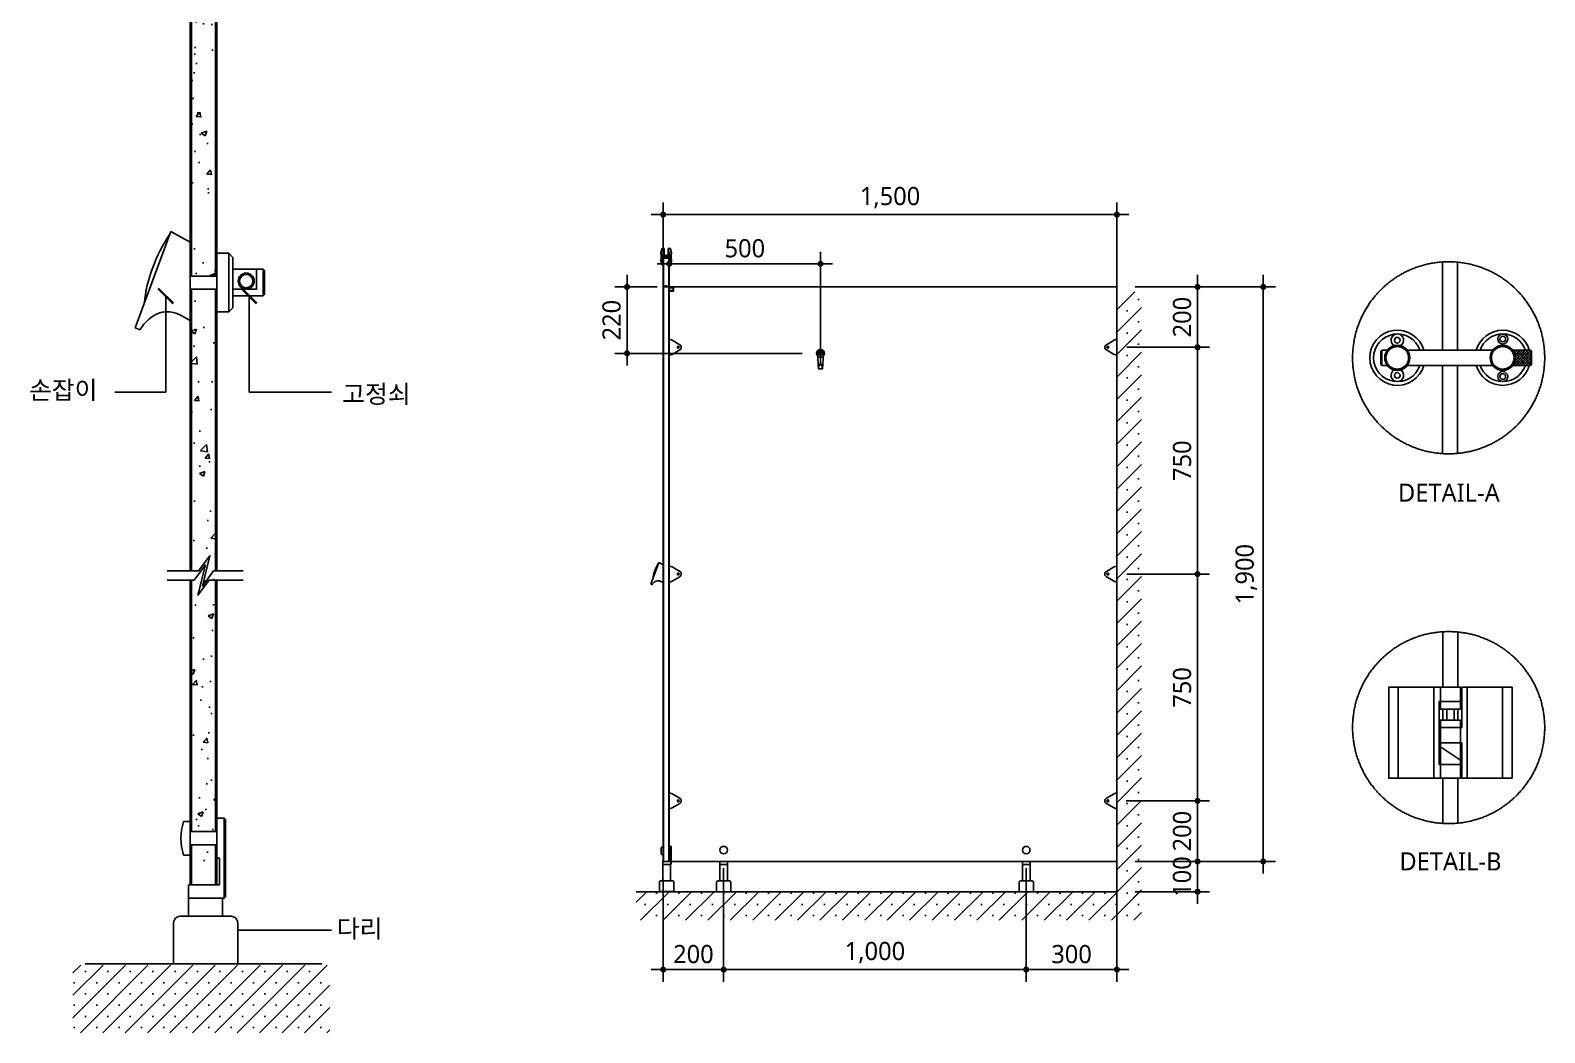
# Model space of a CAD drawing. Header units: millimetres. Extents: x 1125 to 16121, y 592 to 10995.
# Drawn here: x 4874 to 9879, y 3904 to 7219 of the extents above; entities that cross this region are included whole.
import ezdxf

# ---------------------------------------------------------------- set-up
doc = ezdxf.new("R2010")
doc.units = ezdxf.units.MM
doc.header["$LTSCALE"] = 20
doc.linetypes.add('CENTERX2', pattern=[101.6, 63.5, -12.7, 12.7, -12.7])
doc.layers.get('Defpoints').update_dxf_attribs({"color": 137})
for name, color, linetype in [('CL', 2, 'Continuous'), ('DEFAULT', 4, 'Continuous'), ('DIM', 7, 'Continuous'), ('HAT', 5, 'Continuous'), ('MAKE2D_VISIBLE_LINES', 7, 'Continuous'), ('SYM', 7, 'Continuous'), ('SYM-LEAD', 6, 'Continuous'), ('TAG', 6, 'Continuous')]:
    doc.layers.add(name, color=color, linetype=linetype)
doc.styles.add('굴림체(옥산)', font='malgun.ttf')
doc.styles.add('맑은고딕', font='malgun.ttf')
doc.dimstyles.new('CJA-1', dxfattribs={"dimscale": 50, "dimtxt": 3, "dimasz": 1, "dimexe": 2, "dimexo": 3, "dimgap": 1, "dimtad": 1, "dimdec": 0, "dimdsep": 46, "dimlunit": 6, "dimtxsty": '굴림체(옥산)', "dimblk": 'CJDOT', "dimcen": 0.09, "dimclrd": 256, "dimclre": 256, "dimclrt": 3, "dimazin": 2, "dimtfac": 1, "dimtdec": 0, "dimtix": 1, "dimtmove": 2, "dimatfit": 3, "dimldrblk": 'CJDOT', "dimfxl": 1, "dimtolj": 1, "dimtzin": 0, "dimarcsym": 0})
doc.dimstyles.new('DIM-QD 1', dxfattribs={"dimtxt": 3, "dimasz": 1.5, "dimexe": 1, "dimexo": 0, "dimgap": 1, "dimtad": 1, "dimdec": 3, "dimdsep": 46, "dimlunit": 6, "dimtxsty": '굴림체(옥산)', "dimblk1": 'ARCHTICK', "dimblk2": 'ARCHTICK', "dimsah": 1, "dimcen": 0, "dimclrd": 256, "dimclre": 256, "dimclrt": 3, "dimazin": 2, "dimtfac": 1, "dimtdec": 3, "dimtix": 1, "dimtmove": 2, "dimatfit": 3, "dimldrblk": 'ARCHTICK', "dimfxl": 1, "dimtolj": 1, "dimtzin": 0, "dimarcsym": 0})
pattern_1 = [(45, (-141971.43, -26787.91), (-37.043556, 37.043556), []), (45, (-141934.39, -26787.91), (-37.043556, 37.043556), [0, -52.3875])]
pattern_2 = [(50, (-141969.59, -26787.91), (182.18467, -15.93909), [19.05, -209.55]), (355, (-141969.6, -26787.91), (-35.24283, 191.05664), [15.24, -167.64]), (100.451, (-141954.41, -26789.24), (146.9425, 175.11669), [16.19, -178.09]), (46.1842, (-141969.6, -26737.1), (271.07904, -42.04233), [28.575, -314.325]), (96.6356, (-141947, -26740.61), (237.40423, 247.42556), [24.285, -267.135]), (351.184, (-141969.6, -26737.1), (237.4046, 247.4251), [22.86, -251.46]), (21, (-141944.19, -26749.81), (151.61488, -102.26552), [19.05, -209.55]), (326, (-141944.2, -26749.81), (61.80203, 184.18797), [15.24, -167.64]), (71.4514, (-141931.56, -26758.33), (213.4165, 81.92286), [16.19, -178.09]), (37.5, (-141969.59, -26787.91), (3.088603, 84.55504), [0, -165.608, 0, -170.18, 0, -168.275]), (7.5, (-141969.59, -26787.91), (66.81966, 100.180575), [0, -97.028, 0, -161.798, 0, -64.135]), (327.5, (-142026.23, -26787.91), (135.590595, -5.728744), [0, -63.5, 0, -198.12, 0, -262.89]), (317.5, (-142051.63, -26787.91), (148.12918, 25.42649), [0, -82.55, 0, -131.572, 0, -186.69])]

# ---------------------------------------------------------------- blocks, each defined once
blk = doc.blocks.new('CJDOT')
blk.add_line((-2, 0), (2, 0))
at = {"const_width": 0.5}
blk.add_lwpolyline([(-0.25, 0, 1), (0.25, 0, 1)], format="xyb", close=True, dxfattribs=at)
blk = doc.blocks.new('*D10')
at = {"layer": 'Defpoints', "color": 0, "transparency": 16777216}
for p in [(8465.3, 6370.7), (8465.3, 4470.7), (8949.1, 4470.7)]:
    blk.add_point(p, dxfattribs=at)
at = {"layer": 'DIM', "lineweight": -2, "transparency": 16777216}
for p, q in [((8525.3, 6370.7), (8989.1, 6370.7)), ((8949.1, 6350.7), (8949.1, 4490.7)), ((8525.3, 4470.7), (8989.1, 4470.7))]:
    blk.add_line(p, q, dxfattribs=at)
at = {"layer": 'DIM', "lineweight": -2, "transparency": 16777216, "xscale": 20, "yscale": 20, "zscale": 20}
for p, rotation in [((8949.1, 6370.7), 90), ((8949.1, 4470.7), 270)]:
    blk.add_blockref('CJDOT', p, dxfattribs=dict(at, rotation=rotation))
at = {"layer": 'DIM', "color": 3, "transparency": 16777216, "insert": (8892.9, 5420.7), "char_height": 60, "attachment_point": 5, "rotation": 90, "style": '맑은고딕'}
blk.add_mtext('\\A1;1,900', dxfattribs=at)
blk = doc.blocks.new('*D11')
at = {"layer": 'Defpoints', "color": 0, "transparency": 16777216}
for p in [(8438.6, 6171), (8438.6, 5421), (8731.9, 5421)]:
    blk.add_point(p, dxfattribs=at)
at = {"layer": 'DIM', "lineweight": -2, "transparency": 16777216}
for p, q in [((8498.6, 6171), (8771.9, 6171)), ((8731.9, 6151), (8731.9, 5441)), ((8498.6, 5421), (8771.9, 5421))]:
    blk.add_line(p, q, dxfattribs=at)
at = {"layer": 'DIM', "lineweight": -2, "transparency": 16777216, "xscale": 20, "yscale": 20, "zscale": 20}
for p, rotation in [((8731.9, 6171), 90), ((8731.9, 5421), 270)]:
    blk.add_blockref('CJDOT', p, dxfattribs=dict(at, rotation=rotation))
at = {"layer": 'DIM', "color": 3, "transparency": 16777216, "insert": (8680.9, 5796), "char_height": 60, "attachment_point": 5, "rotation": 90, "style": '맑은고딕'}
blk.add_mtext('\\A1;750', dxfattribs=at)
blk = doc.blocks.new('*D13')
at = {"layer": 'Defpoints', "color": 0, "transparency": 16777216}
for p in [(7165.6, 4508.1), (8165.6, 4508.1), (8165.6, 4112.9)]:
    blk.add_point(p, dxfattribs=at)
at = {"layer": 'DIM', "lineweight": -2, "transparency": 16777216}
for p, q in [((7165.6, 4448.1), (7165.6, 4072.9)), ((8165.6, 4448.1), (8165.6, 4072.9)), ((7185.6, 4112.9), (8145.6, 4112.9))]:
    blk.add_line(p, q, dxfattribs=at)
at = {"layer": 'DIM', "lineweight": -2, "transparency": 16777216, "xscale": 20, "yscale": 20, "zscale": 20, "rotation": 180}
blk.add_blockref('CJDOT', (7165.6, 4112.9), dxfattribs=at)
at = {"layer": 'DIM', "lineweight": -2, "transparency": 16777216, "xscale": 20, "yscale": 20, "zscale": 20}
blk.add_blockref('CJDOT', (8165.6, 4112.9), dxfattribs=at)
at = {"layer": 'DIM', "color": 3, "transparency": 16777216, "insert": (7665.6, 4169.1), "char_height": 60, "attachment_point": 5, "style": '맑은고딕'}
blk.add_mtext('\\A1;1,000', dxfattribs=at)
blk = doc.blocks.new('*D14')
at = {"layer": 'Defpoints', "color": 0, "transparency": 16777216}
for p in [(8165.6, 4508.1), (8465.3, 4470.7), (8465.3, 4112.9)]:
    blk.add_point(p, dxfattribs=at)
at = {"layer": 'DIM', "lineweight": -2, "transparency": 16777216}
for p, q in [((8165.6, 4448.1), (8165.6, 4072.9)), ((8465.3, 4410.7), (8465.3, 4072.9)), ((8185.6, 4112.9), (8445.3, 4112.9))]:
    blk.add_line(p, q, dxfattribs=at)
at = {"layer": 'DIM', "lineweight": -2, "transparency": 16777216, "xscale": 20, "yscale": 20, "zscale": 20, "rotation": 180}
blk.add_blockref('CJDOT', (8165.6, 4112.9), dxfattribs=at)
at = {"layer": 'DIM', "lineweight": -2, "transparency": 16777216, "xscale": 20, "yscale": 20, "zscale": 20}
blk.add_blockref('CJDOT', (8465.3, 4112.9), dxfattribs=at)
at = {"layer": 'DIM', "color": 3, "transparency": 16777216, "insert": (8315.5, 4163.9), "char_height": 60, "attachment_point": 5, "style": '맑은고딕'}
blk.add_mtext('\\A1;300', dxfattribs=at)
blk = doc.blocks.new('*D15')
at = {"layer": 'Defpoints', "color": 0, "transparency": 16777216}
for p in [(7165.6, 4508.1), (6965.6, 4470.7), (7165.6, 4112.9)]:
    blk.add_point(p, dxfattribs=at)
at = {"layer": 'DIM', "lineweight": -2, "transparency": 16777216}
for p, q in [((6965.6, 4410.7), (6965.6, 4072.9)), ((7165.6, 4448.1), (7165.6, 4072.9)), ((6985.6, 4112.9), (7145.6, 4112.9))]:
    blk.add_line(p, q, dxfattribs=at)
at = {"layer": 'DIM', "lineweight": -2, "transparency": 16777216, "xscale": 20, "yscale": 20, "zscale": 20, "rotation": 180}
blk.add_blockref('CJDOT', (6965.6, 4112.9), dxfattribs=at)
at = {"layer": 'DIM', "lineweight": -2, "transparency": 16777216, "xscale": 20, "yscale": 20, "zscale": 20}
blk.add_blockref('CJDOT', (7165.6, 4112.9), dxfattribs=at)
at = {"layer": 'DIM', "color": 3, "transparency": 16777216, "insert": (7065.6, 4163.9), "char_height": 60, "attachment_point": 5, "style": '맑은고딕'}
blk.add_mtext('\\A1;200', dxfattribs=at)
blk = doc.blocks.new('*D16')
at = {"layer": 'Defpoints', "color": 0, "transparency": 16777216}
for p in [(8438.6, 5421), (8435.6, 4671), (8731.9, 4671)]:
    blk.add_point(p, dxfattribs=at)
at = {"layer": 'DIM', "lineweight": -2, "transparency": 16777216}
for p, q in [((8498.6, 5421), (8771.9, 5421)), ((8731.9, 5401), (8731.9, 4691)), ((8495.6, 4671), (8771.9, 4671))]:
    blk.add_line(p, q, dxfattribs=at)
at = {"layer": 'DIM', "lineweight": -2, "transparency": 16777216, "xscale": 20, "yscale": 20, "zscale": 20}
for p, rotation in [((8731.9, 5421), 90), ((8731.9, 4671), 270)]:
    blk.add_blockref('CJDOT', p, dxfattribs=dict(at, rotation=rotation))
at = {"layer": 'DIM', "color": 3, "transparency": 16777216, "insert": (8680.9, 5046), "char_height": 60, "attachment_point": 5, "rotation": 90, "style": '맑은고딕'}
blk.add_mtext('\\A1;750', dxfattribs=at)
blk = doc.blocks.new('*D17')
at = {"layer": 'Defpoints', "color": 0, "transparency": 16777216}
for p in [(8465.3, 4470.7), (8465.7, 4370.7), (8731.9, 4370.7)]:
    blk.add_point(p, dxfattribs=at)
at = {"layer": 'DIM', "lineweight": -2, "transparency": 16777216}
for p, q in [((8731.9, 4490.7), (8731.9, 4510.7)), ((8525.3, 4470.7), (8771.9, 4470.7)), ((8731.9, 4470.7), (8731.9, 4370.7)), ((8525.7, 4370.7), (8771.9, 4370.7)), ((8731.9, 4350.7), (8731.9, 4330.7))]:
    blk.add_line(p, q, dxfattribs=at)
at = {"layer": 'DIM', "lineweight": -2, "transparency": 16777216, "xscale": 20, "yscale": 20, "zscale": 20}
for p, rotation in [((8731.9, 4470.7), 270), ((8731.9, 4370.7), 90)]:
    blk.add_blockref('CJDOT', p, dxfattribs=dict(at, rotation=rotation))
at = {"layer": 'DIM', "color": 3, "transparency": 16777216, "insert": (8680.7, 4420.7), "char_height": 60, "attachment_point": 5, "rotation": 90, "style": '맑은고딕'}
blk.add_mtext('\\A1;100', dxfattribs=at)
blk = doc.blocks.new('*D18')
at = {"layer": 'Defpoints', "color": 0, "transparency": 16777216}
for p in [(8435.6, 4671), (8465.3, 4470.7), (8731.9, 4470.7)]:
    blk.add_point(p, dxfattribs=at)
at = {"layer": 'DIM', "lineweight": -2, "transparency": 16777216}
for p, q in [((8495.6, 4671), (8771.9, 4671)), ((8731.9, 4651), (8731.9, 4490.7)), ((8525.3, 4470.7), (8771.9, 4470.7))]:
    blk.add_line(p, q, dxfattribs=at)
at = {"layer": 'DIM', "lineweight": -2, "transparency": 16777216, "xscale": 20, "yscale": 20, "zscale": 20}
for p, rotation in [((8731.9, 4671), 90), ((8731.9, 4470.7), 270)]:
    blk.add_blockref('CJDOT', p, dxfattribs=dict(at, rotation=rotation))
at = {"layer": 'DIM', "color": 3, "transparency": 16777216, "insert": (8680.9, 4570.9), "char_height": 60, "attachment_point": 5, "rotation": 90, "style": '맑은고딕'}
blk.add_mtext('\\A1;200', dxfattribs=at)
blk = doc.blocks.new('*D19')
at = {"layer": 'Defpoints', "color": 0, "transparency": 16777216}
for p in [(8465.3, 6609.7), (6965.6, 6365.7), (8465.3, 6270.5)]:
    blk.add_point(p, dxfattribs=at)
at = {"layer": 'DIM', "lineweight": -2, "transparency": 16777216}
for p, q in [((6965.6, 6425.7), (6965.6, 6649.7)), ((6985.6, 6609.7), (8445.3, 6609.7)), ((8465.3, 6330.5), (8465.3, 6649.7))]:
    blk.add_line(p, q, dxfattribs=at)
at = {"layer": 'DIM', "lineweight": -2, "transparency": 16777216, "xscale": 20, "yscale": 20, "zscale": 20, "rotation": 180}
blk.add_blockref('CJDOT', (6965.6, 6609.7), dxfattribs=at)
at = {"layer": 'DIM', "lineweight": -2, "transparency": 16777216, "xscale": 20, "yscale": 20, "zscale": 20}
blk.add_blockref('CJDOT', (8465.3, 6609.7), dxfattribs=at)
at = {"layer": 'DIM', "color": 3, "transparency": 16777216, "insert": (7715.5, 6665.8), "char_height": 60, "attachment_point": 5, "style": '맑은고딕'}
blk.add_mtext('\\A1;1,500', dxfattribs=at)
blk = doc.blocks.new('*D20')
at = {"layer": 'Defpoints', "color": 0, "transparency": 16777216}
for p in [(6846.3, 6370.7), (7005.3, 6370.7), (7485.6, 6150.9)]:
    blk.add_point(p, dxfattribs=at)
at = {"layer": 'DIM', "lineweight": -2, "transparency": 16777216}
for p, q in [((6945.3, 6370.7), (6806.3, 6370.7)), ((6846.3, 6170.9), (6846.3, 6350.7)), ((7425.6, 6150.9), (6806.3, 6150.9))]:
    blk.add_line(p, q, dxfattribs=at)
at = {"layer": 'DIM', "lineweight": -2, "transparency": 16777216, "xscale": 20, "yscale": 20, "zscale": 20}
for p, rotation in [((6846.3, 6370.7), 90), ((6846.3, 6150.9), 270)]:
    blk.add_blockref('CJDOT', p, dxfattribs=dict(at, rotation=rotation))
at = {"layer": 'DIM', "color": 3, "transparency": 16777216, "insert": (6795.3, 6260.8), "char_height": 60, "attachment_point": 5, "rotation": 90, "style": '맑은고딕'}
blk.add_mtext('\\A1;220', dxfattribs=at)
blk = doc.blocks.new('*D21')
at = {"layer": 'Defpoints', "color": 0, "transparency": 16777216}
for p in [(7485.6, 6447.2), (6985.6, 6272.2), (7485.6, 6050.9)]:
    blk.add_point(p, dxfattribs=at)
at = {"layer": 'DIM', "lineweight": -2, "transparency": 16777216}
for p, q in [((6985.6, 6332.2), (6985.6, 6487.2)), ((7485.6, 6110.9), (7485.6, 6487.2)), ((7005.6, 6447.2), (7465.6, 6447.2))]:
    blk.add_line(p, q, dxfattribs=at)
at = {"layer": 'DIM', "lineweight": -2, "transparency": 16777216, "xscale": 20, "yscale": 20, "zscale": 20, "rotation": 180}
blk.add_blockref('CJDOT', (6985.6, 6447.2), dxfattribs=at)
at = {"layer": 'DIM', "lineweight": -2, "transparency": 16777216, "xscale": 20, "yscale": 20, "zscale": 20}
blk.add_blockref('CJDOT', (7485.6, 6447.2), dxfattribs=at)
at = {"layer": 'DIM', "color": 3, "transparency": 16777216, "insert": (7235.6, 6498.2), "char_height": 60, "attachment_point": 5, "style": '맑은고딕'}
blk.add_mtext('\\A1;500', dxfattribs=at)
blk = doc.blocks.new('*D22')
at = {"layer": 'Defpoints', "color": 0, "transparency": 16777216}
for p in [(8465.3, 6370.7), (8438.6, 6171), (8731.9, 6171)]:
    blk.add_point(p, dxfattribs=at)
at = {"layer": 'DIM', "lineweight": -2, "transparency": 16777216}
for p, q in [((8525.3, 6370.7), (8771.9, 6370.7)), ((8731.9, 6350.7), (8731.9, 6191)), ((8498.6, 6171), (8771.9, 6171))]:
    blk.add_line(p, q, dxfattribs=at)
at = {"layer": 'DIM', "lineweight": -2, "transparency": 16777216, "xscale": 20, "yscale": 20, "zscale": 20}
for p, rotation in [((8731.9, 6370.7), 90), ((8731.9, 6171), 270)]:
    blk.add_blockref('CJDOT', p, dxfattribs=dict(at, rotation=rotation))
at = {"layer": 'DIM', "color": 3, "transparency": 16777216, "insert": (8680.9, 6270.9), "char_height": 60, "attachment_point": 5, "rotation": 90, "style": '맑은고딕'}
blk.add_mtext('\\A1;200', dxfattribs=at)
blk = doc.blocks.new('_ArchTick')
at = {"color": 0, "linetype": 'ByBlock', "const_width": 0.15}
blk.add_lwpolyline([(-0.5, -0.5), (0.5, 0.5)], dxfattribs=at)

msp = doc.modelspace()

# ---------------------------------------------------------------- hatches: boundary and pattern name
at = {"layer": 'DEFAULT', "ltscale": 2}
h = msp.add_hatch(dxfattribs=at)
h.set_pattern_fill('ANSI37', color=256, scale=1.875, style=0)
h.set_pattern_definition([(45, (-4311.1104, -10474.7475), (-4.209495, 4.209495), []), (135, (-4311.1104, -10474.7475), (-4.209495, -4.209495), [])])
h.paths.add_polyline_path([(9773.7, 6161.2, -0.162278), (9782, 6136.3, -0.162278), (9773.7, 6111.3), (9831.9, 6111.3), (9831.9, 6161.2)])
at = {"layer": 'HAT', "ltscale": 2}
h = msp.add_hatch(dxfattribs=at)
h.set_pattern_fill('AR-CONC', color=256, style=0)
h.set_pattern_definition(pattern_2)
edge = h.paths.add_edge_path()
edge.add_line((5406.8, 7532.1), (5406.8, 6406.4))
edge.add_line((5406.8, 6406.4), (5486.3, 6406.4))
edge.add_line((5486.3, 6406.4), (5486.3, 7561.2))
edge.add_spline(control_points=[(5486.3, 7561.2), (5480.3, 7561.2), (5459.3, 7557), (5442.3, 7525), (5416.8, 7528.1), (5406.8, 7532.1)], knot_values=[37.899623, 37.899623, 37.899623, 37.899623, 54.797501, 98.321566, 127.375553, 127.375553, 127.375553, 127.375553], degree=3, periodic=0)
h = msp.add_hatch(dxfattribs=at)
h.set_pattern_fill('AR-CONC', color=256, style=0)
h.set_pattern_definition(pattern_2)
edge = h.paths.add_edge_path()
edge.add_spline(control_points=[(5406.8, 5437.2), (5416.8, 5433.2), (5442.3, 5430.2), (5459.3, 5462.1), (5480.3, 5466.3), (5486.3, 5466.3)], knot_values=[37.899623, 37.899623, 37.899623, 37.899623, 66.95361, 110.477674, 127.375553, 127.375553, 127.375553, 127.375553], degree=3, periodic=0)
edge.add_line((5486.3, 5466.3), (5486.3, 6363.3))
edge.add_line((5486.3, 6363.3), (5406.8, 6363.3))
edge.add_line((5406.8, 6363.3), (5406.8, 5437.2))
h = msp.add_hatch(dxfattribs=at)
h.set_pattern_fill('SACNCR', color=256, scale=22, style=0)
h.set_pattern_definition(pattern_1)
h.paths.add_polyline_path([(8547.1, 4320.7), (8465.3, 4320.7), (8465.3, 6354.6), (8547.1, 6354.6)])
h = msp.add_hatch(dxfattribs=at)
h.set_pattern_fill('AR-CONC', color=256, style=0)
h.set_pattern_definition(pattern_2)
edge = h.paths.add_edge_path()
edge.add_line((5406.8, 5397.3), (5406.8, 4569.2))
edge.add_line((5406.8, 4569.2), (5486.3, 4569.2))
edge.add_line((5486.3, 4569.2), (5486.3, 5426.4))
edge.add_spline(control_points=[(5486.3, 5426.4), (5480.3, 5426.4), (5459.3, 5422.2), (5442.3, 5390.2), (5416.8, 5393.3), (5406.8, 5397.3)], knot_values=[37.899623, 37.899623, 37.899623, 37.899623, 54.797501, 98.321566, 127.375553, 127.375553, 127.375553, 127.375553], degree=3, periodic=0)
h = msp.add_hatch(dxfattribs=at)
h.set_pattern_fill('AR-CONC', color=256, style=0)
h.set_pattern_definition(pattern_2)
h.paths.add_polyline_path([(5406.8, 4526.1), (5406.8, 4393.1), (5486.3, 4393.1), (5486.3, 4526.1)])
h = msp.add_hatch(dxfattribs=at)
h.set_pattern_fill('SACNCR', color=256, scale=22, style=0)
h.set_pattern_definition(pattern_1)
h.paths.add_polyline_path([(6876.6, 4370.7), (8547.1, 4370.7), (8547.1, 4276.2), (6876.6, 4276.2)])
h = msp.add_hatch(dxfattribs=at)
h.set_pattern_fill('SACNCR', color=256, scale=22, style=0)
h.set_pattern_definition([(45, (-141969.59, -26787.91), (-37.043556, 37.043556), []), (45, (-141932.55, -26787.91), (-37.043556, 37.043556), [0, -52.3875])])
h.paths.add_polyline_path([(5863.5, 4127.7), (5014.9, 4127.7), (5014.9, 3904.2), (5863.5, 3904.2)])

# ---------------------------------------------------------------- linework, layer by layer
for p, q in [((5338, 6553.7), (5220.7, 6235.9)), ((5402.4, 6518.4), (5338, 6553.7)), ((5402.4, 6260.1), (5370.2, 6277.7)), ((5220.7, 6235.9), (5237, 6229.1)), ((6951.1, 5459.3), (6924.5, 5387.3)), ((6965.6, 5451.3), (6951.1, 5459.3)), ((6924.5, 5387.3), (6928.2, 5385.8)), ((6965.6, 5392.8), (6958.3, 5396.8)), ((5402.4, 4393.1), (5406.8, 4393.1)), ((5486.3, 4393.1), (5490.7, 4393.1))]:
    msp.add_line(p, q)
at = {"color": 0}
for p, q in [((7020.6, 6179.7), (6995, 6194.5)), ((7020.6, 6162.4), (6995, 6147.5)), ((8430.6, 6179.7), (8456.3, 6194.5)), ((8430.6, 6162.4), (8456.3, 6147.6)), ((7020.6, 5429.7), (6995, 5444.5)), ((7020.6, 5412.4), (6995, 5397.6)), ((8430.6, 5429.7), (8456.3, 5444.5)), ((8430.6, 5412.4), (8456.3, 5397.6)), ((7020.6, 4679.7), (6995, 4694.5)), ((7020.6, 4662.4), (6995, 4647.5)), ((8430.6, 4679.7), (8456.3, 4694.5)), ((8430.6, 4662.4), (8456.3, 4647.6))]:
    msp.add_line(p, q, dxfattribs=at)
for centre in [(7015.6, 6171), (8435.6, 6171), (7015.6, 5421), (8435.6, 5421), (7015.6, 4671), (8435.6, 4671)]:
    msp.add_circle(centre, 3, dxfattribs=at)
for centre, radius, start, end in [((5762.8, 6256.4), 516.2, 146.0192, 173.4498), ((5358.7, 6157.2), 141.4, 125.7336, 149.4383), ((5327.7, 6200.3), 88.3, 61.2446, 125.7336), ((7047.3, 5391.9), 116.9, 146.0192, 173.4498), ((6955.7, 5369.5), 32, 125.7336, 149.4383), ((6948.7, 5379.2), 20, 61.2446, 125.7336)]:
    msp.add_arc(centre, radius, start, end)
for centre, radius, start, end in [((6985.6, 6178.3), 18.7, 60, 90), ((7015.6, 6171), 10, 300, 60), ((8435.6, 6171), 10, 120, 240), ((8465.6, 6178.4), 18.7, 90, 120), ((6985.6, 6163.7), 18.7, 270, 300), ((8465.6, 6163.7), 18.7, 240, 270), ((6985.6, 5428.4), 18.7, 60, 90), ((7015.6, 5421), 10, 300, 60), ((8435.6, 5421), 10, 120, 240), ((8465.6, 5428.4), 18.7, 90, 120), ((6985.6, 5413.7), 18.7, 270, 300), ((8465.6, 5413.7), 18.7, 240, 270), ((6985.6, 4678.4), 18.7, 60, 90), ((7015.6, 4671), 10, 300, 60), ((8435.6, 4671), 10, 120, 240), ((8465.6, 4678.4), 18.7, 90, 120), ((6985.6, 4663.7), 18.7, 270, 300), ((8465.6, 4663.7), 18.7, 240, 270)]:
    msp.add_arc(centre, radius, start, end, dxfattribs=at)
at = {"layer": 'CL', "ltscale": 2}
for p, q in [((6876.6, 4370.7), (8465.7, 4370.7)), ((5054.8, 4132), (5837.9, 4132))]:
    msp.add_line(p, q, dxfattribs=at)
at = {"layer": 'DEFAULT'}
for p, q in [((5402.4, 5431.4), (5402.4, 7548)), ((5490.7, 5431.4), (5490.7, 7548)), ((5530, 6481.8), (5530, 6287.9)), ((5530, 6481.8), (5530, 6287.9)), ((6957.9, 6480), (6958.5, 6479.4)), ((6958.5, 6462), (6957.9, 6461.4)), ((6958.7, 6478.7), (6958.6, 6478.7)), ((6958.6, 6478.7), (6958.6, 6462.7)), ((6958.6, 6462.7), (6958.7, 6462.7)), ((6958.8, 6480.8), (6959.3, 6480.3)), ((6958.8, 6460.7), (6959.3, 6461.1)), ((6959.9, 6478.7), (6959.9, 6472.2)), ((6967.2, 6472.2), (6959.9, 6472.2)), ((6959.9, 6469.2), (6962.7, 6469.2)), ((6959.9, 6462.7), (6959.9, 6469.2)), ((6969.4, 6498.2), (6962.2, 6498.2)), ((6968.2, 6497), (6962.4, 6497)), ((6962.7, 6469.2), (6962.7, 6463.2)), ((6962.7, 6463.2), (6963.7, 6463.2)), ((6963.7, 6463.2), (6963.7, 6444.4)), ((6963.9, 6469.2), (6963.9, 6464.2)), ((6963.9, 6469.2), (6975.4, 6469.2)), ((6963.9, 6464.2), (6964.9, 6464.2)), ((6964.9, 6464.2), (6964.9, 6443.2)), ((6965.6, 4470.7), (6965.6, 6465.7)), ((6966.6, 6272.2), (6966.6, 6465.7)), ((6967.2, 6478.2), (6968.2, 6478.2)), ((6967.2, 6472.2), (6967.2, 6478.2)), ((6968.2, 6497), (6968.2, 6478.2)), ((6968.4, 6477.2), (6969.4, 6477.2)), ((6968.4, 6472.2), (6968.4, 6477.2)), ((6975.4, 6472.2), (6968.4, 6472.2)), ((6969.4, 6477.2), (6969.4, 6498.2)), ((6975.6, 6472), (6975.4, 6472.2)), ((6975.4, 6469.2), (6975.6, 6469.4)), ((6975.8, 6472.2), (6975.6, 6472)), ((6975.6, 6469.4), (6975.8, 6469.2)), ((6982.9, 6472.2), (6975.8, 6472.2)), ((6975.8, 6469.2), (6987.4, 6469.2)), ((6981.9, 6477.2), (6981.9, 6498.2)), ((6981.9, 6498.2), (6989, 6498.2)), ((6982.9, 6477.2), (6981.9, 6477.2)), ((6982.9, 6472.2), (6982.9, 6477.2)), ((6983.1, 6497), (6983.1, 6478.2)), ((6983.1, 6497), (6988.9, 6497)), ((6984.1, 6478.2), (6983.1, 6478.2)), ((6984.1, 6472.2), (6984.1, 6478.2)), ((6991.3, 6472.2), (6984.1, 6472.2)), ((6984.6, 6272.2), (6984.6, 6465.7)), ((6985.6, 6272.2), (6985.6, 6465.7)), ((6986.4, 6464.2), (6986.4, 6443.2)), ((6986.4, 6464.2), (6987.4, 6464.2)), ((6987.4, 6469.2), (6987.4, 6464.2)), ((6987.6, 6463.2), (6987.6, 6444.4)), ((6988.6, 6463.2), (6987.6, 6463.2)), ((6991.3, 6469.2), (6988.6, 6469.2)), ((6988.6, 6469.2), (6988.6, 6463.2)), ((6991.3, 6478.7), (6991.3, 6472.2)), ((6991.3, 6462.7), (6991.3, 6469.2)), ((6992.4, 6480.8), (6992, 6480.3)), ((6992.4, 6460.7), (6992, 6461.1)), ((6992.5, 6478.7), (6992.6, 6478.7)), ((6992.6, 6462.7), (6992.5, 6462.7)), ((6992.6, 6478.7), (6992.6, 6462.7)), ((6993.4, 6480), (6992.8, 6479.4)), ((6992.8, 6462), (6993.4, 6461.4)), ((5640.4, 6429), (5543.3, 6429)), ((5647.5, 6424.8), (5643.1, 6429.2)), ((6962.2, 6443.2), (6964.9, 6443.2)), ((6962.4, 6444.4), (6963.7, 6444.4)), ((6963.7, 6452.4), (6963.7, 6454.5)), ((6985.6, 6444.8), (6990.3, 6444.8)), ((6989, 6443.2), (6986.4, 6443.2)), ((6988.9, 6444.4), (6987.6, 6444.4)), ((6974.6, 6372.2), (6972.3, 6372.2)), ((6977.7, 6372.2), (6975.4, 6372.2)), ((6987.8, 6367.8), (6988.2, 6367.7)), ((5543.3, 6340.7), (5640.4, 6340.7)), ((6966.6, 4470.7), (6966.6, 6270.7)), ((6984.6, 4470.7), (6984.6, 6270.7)), ((6985.6, 4470.7), (6985.6, 6270.4)), ((8465.6, 4470.7), (8465.6, 6270.7)), ((7021.1, 5430.1), (7020.1, 5431.1)), ((5402.4, 4393.1), (5402.4, 5401.4)), ((5490.7, 4393.1), (5490.7, 5401.4)), ((9395.3, 5046.7), (9512.5, 5046.7)), ((9623, 5046.7), (9740.2, 5046.7)), ((9395.3, 4745.6), (9512.5, 4745.6)), ((9623, 4745.6), (9740.2, 4745.6)), ((5515, 4613.9), (5515, 4348.9)), ((6991.1, 4520.7), (6991.1, 4460.7)), ((6973.6, 4470.7), (6991.1, 4470.7)), ((7152.9, 4460.7), (7178.3, 4460.7)), ((8152.9, 4460.7), (8178.3, 4460.7)), ((5406.8, 4393.1), (5486.3, 4393.1))]:
    msp.add_line(p, q, dxfattribs=at)
at = {"layer": 'DEFAULT', "ltscale": 2}
for p, q in [((6985.6, 6465.7), (6965.6, 6465.7)), ((5402.4, 6406.4), (5406.8, 6406.4)), ((5402.4, 6363.3), (5406.8, 6363.3)), ((5406.8, 6406.4), (5486.3, 6406.4)), ((5486.3, 6363.3), (5406.8, 6363.3)), ((5486.3, 6406.4), (5490.7, 6406.4)), ((5486.3, 6363.3), (5490.7, 6363.3)), ((5490.7, 6406.4), (5490.7, 6363.3)), ((8465.6, 6370.7), (6987.2, 6370.7)), ((8465.3, 4370.7), (8465.3, 6404.6)), ((6966.6, 6272.2), (6966.6, 6270.7)), ((6984.6, 6272.2), (6984.6, 6270.7)), ((6985.6, 6272.2), (6985.6, 6270.4)), ((6985.6, 6197), (6985.6, 6145)), ((8465.6, 6197), (8465.6, 6145.1)), ((6985.6, 5447), (6985.6, 5395.1)), ((8465.6, 5447), (8465.6, 5395.1)), ((6985.6, 4697), (6985.6, 4645)), ((8465.6, 4697), (8465.6, 4645.1)), ((5402.4, 4569.2), (5406.8, 4569.2)), ((5406.8, 4569.2), (5486.3, 4569.2)), ((5486.3, 4569.2), (5490.7, 4569.2)), ((5490.7, 4569.2), (5490.7, 4526.1)), ((5402.4, 4526.1), (5406.8, 4526.1)), ((5486.3, 4526.1), (5406.8, 4526.1)), ((5486.3, 4526.1), (5490.7, 4526.1)), ((6982.1, 4470.7), (8465.6, 4470.7)), ((5257.7, 4132), (5640, 4132))]:
    msp.add_line(p, q, dxfattribs=at)
at = {"layer": 'DEFAULT', "color": 0, "ltscale": 80}
for p, q in [((9541.4, 6161.2), (9541.4, 6453.1)), ((9591.2, 6161.2), (9591.2, 6452.4)), ((9541.4, 5819.4), (9541.4, 6111.3)), ((9591.2, 5820.1), (9591.2, 6111.3)), ((9542.5, 5046.7), (9542.5, 5230.2)), ((9592.3, 5046.7), (9592.3, 5229.3)), ((9542.5, 4938.2), (9542.5, 4974.1)), ((9592.3, 4938.2), (9592.3, 4974.1)), ((9542.5, 4596.3), (9542.5, 4745.6)), ((9592.3, 4597.2), (9592.3, 4745.6))]:
    msp.add_line(p, q, dxfattribs=at)
at = {"layer": 'DEFAULT', "ltscale": 80}
msp.add_line((6965.6, 6370.7), (6984.9, 6370.7), dxfattribs=at)
at = {"layer": 'DEFAULT', "ltscale": 2}
for points in [[(5406.8, 7548), (5406.8, 6406.4)], [(5406.8, 7548), (5406.8, 6406.4)], [(5486.3, 6406.4), (5486.3, 7548)], [(5486.3, 6406.4), (5486.3, 7548)], [(5406.8, 6363.3), (5406.8, 5431.4)], [(5406.8, 6363.3), (5406.8, 5431.4)], [(5486.3, 5431.4), (5486.3, 6363.3)], [(5486.3, 5431.4), (5486.3, 6363.3)], [(5406.8, 5401.4), (5406.8, 4569.2)], [(5406.8, 5401.4), (5406.8, 4569.2)], [(5486.3, 4569.2), (5486.3, 5401.4)], [(5486.3, 4569.2), (5486.3, 5401.4)], [(5406.8, 4526.1), (5406.8, 4393.1), (5486.3, 4393.1), (5486.3, 4526.1)], [(5406.8, 4526.1), (5406.8, 4393.1), (5486.3, 4393.1), (5486.3, 4526.1)]]:
    msp.add_lwpolyline(points, dxfattribs=at)
at = {"layer": 'DEFAULT'}
for points in [[(5530, 6481.8), (5490.7, 6481.8), (5490.7, 6287.9), (5530, 6287.9), (5543.3, 6301.2), (5543.3, 6468.5), (5530, 6481.8)], [(5530, 6287.9), (5543.3, 6301.2), (5543.3, 6468.5), (5530, 6481.8), (5490.7, 6481.8), (5490.7, 6287.9), (5530, 6287.9)], [(5543.3, 6363), (5621.9, 6363), (5621.9, 6429.2), (5643.1, 6429.2), (5643.1, 6340.9), (5543.3, 6340.9)], [(5643.1, 6340.9), (5647.5, 6345.3), (5647.5, 6424.8), (5643.1, 6429.2)], [(6973.6, 6370.7), (6984.9, 6370.7)], [(6985.7, 6367.7), (6985.7, 6358.7), (6998.2, 6358.7), (6998.2, 6367.7), (6985.7, 6367.7)], [(7015.3, 5418), (7015.3, 5424)], [(7018.2, 5431.1), (7020.1, 5431.1), (7020.1, 5430)], [(7020.1, 5412.1), (7020.1, 5411.1), (7018.4, 5411.1)], [(7021.1, 5429.4), (7021.1, 5430.1), (7020.1, 5431.1)], [(7020.1, 5411.1), (7021.1, 5412.1), (7021.1, 5412.7)], [(9601, 4863.2), (9534.5, 4863.2), (9534.5, 4849.5), (9601, 4805.1), (9601, 4863.2)], [(5499.6, 4393.1), (5397.3, 4393.1), (5397.3, 4348.9), (5515, 4348.9), (5519.4, 4353.4), (5519.4, 4609.5), (5515, 4613.9), (5490.7, 4613.9), (5490.7, 4481.4), (5499.6, 4481.4), (5499.6, 4393.1)], [(6987.6, 4470.7), (6964.5, 4470.7), (6964.5, 4460.7), (6991.1, 4460.7), (6992.1, 4461.7), (6992.1, 4519.7), (6991.1, 4520.7), (6985.6, 4520.7), (6985.6, 4490.7), (6987.6, 4490.7), (6987.6, 4470.7)], [(6964.5, 4406.5), (6964.5, 4460.7), (6989.9, 4460.7), (6989.9, 4406.5)], [(7178.3, 4406.3), (7178.3, 4470.7), (7152.9, 4470.7), (7152.9, 4406.3)], [(8178.3, 4406.3), (8178.3, 4470.7), (8152.9, 4470.7), (8152.9, 4406.3)], [(5397.3, 4289.2), (5397.3, 4348.9), (5509.5, 4348.9), (5509.5, 4289.2)]]:
    msp.add_lwpolyline(points, dxfattribs=at)
for points in [[(6984.9, 6370.7, -0.27161), (6985.8, 6370.2), (6986.7, 6368.6), (6986.9, 6368.4), (6987.1, 6368.2), (6987.4, 6368), (6987.7, 6367.8), (6987.8, 6367.8), (6988.2, 6367.7), (6998.2, 6367.7, -0.414214), (6998.8, 6367.1), (6998.8, 6359.3, -0.414214), (6998.2, 6358.7), (6988.3, 6358.7), (6988.3, 6357.2), (6999.3, 6357.2, 0.414214), (7000.3, 6358.2), (7000.3, 6368.2, 0.414214), (6999.3, 6369.2), (6988.6, 6369.2, -0.246979), (6987.8, 6369.6), (6986.9, 6371.3), (6986.6, 6371.6), (6986.5, 6371.8), (6986.3, 6371.9), (6986.1, 6372), (6985.8, 6372.1), (6985.6, 6372.2), (6985.3, 6372.2), (6965.6, 6372.2)], [(6972.9, 6373.8, 0.070321), (6971.1, 6373.5, 0.322562), (6970.7, 6373), (6970.7, 6372.2), (6976.2, 6372.2), (6976.2, 6373, 0.322562), (6975.8, 6373.5, 0.070321), (6974, 6373.8), (6972.9, 6373.8)], [(6973.8, 6372.2), (6979.3, 6372.2), (6979.3, 6373, 0.322562), (6978.9, 6373.5, 0.070321), (6977.1, 6373.8), (6976, 6373.8, 0.037255), (6975, 6373.7)], [(7475.6, 6150.9, -1), (7495.6, 6150.9), (7492.1, 6100.3), (7479.1, 6100.3), (7475.6, 6150.9)], [(7479.1, 6100.3), (7480.6, 6110.3, -1), (7490.6, 6110.3), (7492.1, 6100.3)], [(5402.4, 4602.3), (5380.3, 4602.3, 0.16), (5380.3, 4491.9), (5402.4, 4491.9), (5402.4, 4602.3)], [(6965.6, 4518.1), (6960.6, 4518.1, 0.16), (6960.6, 4493.1), (6965.6, 4493.1), (6965.6, 4518.1)], [(7001.2, 4401.5), (7001.2, 4370.9), (6953.2, 4370.9), (6953.2, 4401.5, -0.414214), (6958.2, 4406.5), (6996.2, 4406.5, -0.414214), (7001.2, 4401.5)], [(7189.8, 4401.3), (7189.8, 4370.7), (7141.8, 4370.7), (7141.8, 4401.3, -0.414214), (7146.8, 4406.3), (7184.8, 4406.3, -0.414214), (7189.8, 4401.3)], [(8189.8, 4401.3), (8189.8, 4370.7), (8141.8, 4370.7), (8141.8, 4401.3, -0.414214), (8146.8, 4406.3), (8184.8, 4406.3, -0.414214), (8189.8, 4401.3)], [(5559.4, 4267.2), (5559.4, 4132), (5347.4, 4132), (5347.4, 4267.2, -0.414214), (5369.5, 4289.2), (5537.3, 4289.2, -0.414214), (5559.4, 4267.2)]]:
    msp.add_lwpolyline(points, format="xyb", dxfattribs=at)
for centre, radius in [((6975.6, 6470.7), 5), ((5587.7, 6389.9), 26.5), ((5587.7, 6389.9), 22.1), ((9740.7, 6198.4), 16.6), ((9740.7, 6198.4), 9.35), ((7485.6, 6150.9), 6.5), ((9392.2, 6194.3), 9.35), ((9392.2, 6078.3), 9.35), ((9740.7, 6074.2), 16.6), ((9740.7, 6074.2), 9.35), ((7165.6, 4508.1), 12.5), ((8165.6, 4508.1), 12.5)]:
    msp.add_circle(centre, radius, dxfattribs=at)
at = {"layer": 'DEFAULT', "ltscale": 2}
msp.add_circle((7485.6, 6150.9), 13, dxfattribs=at)
at = {"layer": 'DEFAULT'}
for centre, radius, start, end in [((7030.9, 6473.6), 73.6, 160.9981, 174.3781), ((6958.6, 6480.7), 1, 174.2448, 225), ((6958.6, 6460.7), 1, 135, 185.7552), ((7030.9, 6467.8), 73.6, 185.6219, 199.0019), ((6957.7, 6478.7), 1, 0, 45), ((6957.7, 6462.7), 1, 315, 0), ((7030.9, 6473.6), 72.4, 161.1117, 174.3076), ((7030.5, 6467.7), 72, 185.5593, 198.901), ((6957.7, 6478.7), 2.2, 0, 45), ((6957.7, 6462.7), 2.2, 315, 0), ((6962.2, 6497.2), 1, 90, 160.9486), ((6920.4, 6473.6), 72.4, 5.6924, 18.8883), ((6920.8, 6467.7), 72, 341.099, 354.4407), ((6989, 6497.2), 1, 19.0514, 90), ((6920.4, 6473.6), 73.6, 5.6219, 19.0019), ((6920.4, 6467.8), 73.6, 340.9981, 354.3781), ((6993.5, 6478.7), 2.2, 135, 180), ((6993.5, 6462.7), 2.2, 180, 225), ((6993.5, 6478.7), 1, 135, 180), ((6993.5, 6462.7), 1, 180, 225), ((6992.7, 6480.7), 1, 315, 5.7552), ((6992.7, 6460.7), 1, 354.2448, 45), ((6962.2, 6444.2), 1, 199.0514, 270), ((6989, 6444.2), 1, 270, 340.9486), ((9392.2, 6194.3), 20.8, 300.8863, 238.9328), ((9392.2, 6078.3), 20.8, 121.0699, 59.111), ((7007.6, 5422.2), 6, 334.5415, 9.329)]:
    msp.add_arc(centre, radius, start, end, dxfattribs=at)
at = {"layer": 'DIM', "linetype": 'CENTERX2', "ltscale": 2}
for centre in [(9561.8, 6136.3), (9561.8, 4913.3)]:
    msp.add_circle(centre, 317.5, dxfattribs=at)
at = {"layer": 'MAKE2D_VISIBLE_LINES'}
for p, q in [((9425.4, 6161.2), (9707.2, 6161.2)), ((9773.7, 6161.2), (9775.1, 6159.3)), ((9707.2, 6111.3), (9425.4, 6111.3)), ((9775.1, 6113.2), (9773.7, 6111.3)), ((9740.2, 4745.6), (9740.2, 5046.7)), ((9771.4, 5046.7), (9740.2, 5046.7)), ((9771.4, 4745.6), (9771.4, 5046.7)), ((9542.8, 4974.1), (9534.5, 4974.1)), ((9555.3, 4938.2), (9555.3, 4974.1)), ((9580.2, 4938.2), (9580.2, 4974.1)), ((9601, 4999.1), (9601, 4974.1)), ((9534.5, 4791.3), (9534.5, 4849.5)), ((9601, 4805.1), (9601, 4791.3)), ((9740.2, 4745.6), (9771.4, 4745.6))]:
    msp.add_line(p, q, dxfattribs=at)
for points in [[(9341.5, 6161.2), (9337.4, 6157.1), (9337.4, 6115.5), (9341.5, 6111.3)], [(9341.5, 6161.2), (9358.9, 6161.2)], [(9358.9, 6111.3), (9341.5, 6111.3), (9341.5, 6161.2)], [(9773.7, 6111.3), (9831.9, 6111.3), (9831.9, 6161.2), (9773.7, 6161.2)], [(9831.9, 6111.3), (9836.1, 6115.5), (9836.1, 6157.1), (9831.9, 6161.2)], [(9395.3, 5046.7), (9364.1, 5046.7), (9364.1, 4745.6), (9395.3, 4745.6), (9395.3, 5046.7)], [(9534.5, 5046.7), (9601, 5046.7), (9601, 4999.1), (9530.4, 4999.1), (9530.4, 4791.3), (9534.5, 4791.3), (9534.5, 4745.6), (9512.5, 4745.6), (9512.5, 5046.7), (9534.5, 5046.7)], [(9534.5, 4913.3), (9605.2, 4913.3), (9605.2, 5046.7), (9623, 5046.7), (9623, 4745.6), (9605.2, 4745.6), (9605.2, 4863.2), (9601, 4863.2)], [(9534.5, 5046.7), (9534.5, 4974.1), (9601, 4974.1)], [(9601, 4938.2), (9534.5, 4938.2), (9534.5, 4863.3), (9601, 4863.3), (9601, 4938.2)], [(9534.5, 4791.3), (9601, 4791.3), (9601, 4745.6), (9534.5, 4745.6)]]:
    msp.add_lwpolyline(points, dxfattribs=at)
for centre, radius in [((9392.1, 6136.3), 41.6), ((9392.1, 6136.3), 37.4), ((9740.5, 6136.3), 41.6), ((9740.5, 6136.3), 37.4)]:
    msp.add_circle(centre, radius, dxfattribs=at)
for centre, radius, start, end in [((9392.3, 6136.3), 91.2, 15.8634, 344.1362), ((9392.3, 6136.3), 78.8, 18.4585, 341.5409), ((9740.7, 6136.3), 91.2, 15.8646, 164.1354), ((9740.7, 6136.3), 78.7, 18.4563, 161.5437), ((9740.7, 6136.3), 91.2, 195.8642, 344.1358), ((9740.7, 6136.3), 78.8, 198.4569, 341.5431)]:
    msp.add_arc(centre, radius, start, end, dxfattribs=at)
at = {"layer": 'SYM', "color": 6}
for points in [[(5577.4, 5431.4), (5479.9, 5431.4), (5442.6, 5381.4), (5467.6, 5481.4), (5430.1, 5431.4), (5326.8, 5431.4)], [(5577.4, 5401.4), (5464.9, 5401.4), (5427.6, 5351.4), (5452.6, 5451.4), (5415.1, 5401.4), (5326.8, 5401.4)]]:
    msp.add_lwpolyline(points, dxfattribs=at)
at = {"layer": 'TAG', "ltscale": 2}
for p, q in [((5321.5, 6288.4), (5321.5, 6023.1)), ((5559.4, 4243.3), (5869.8, 4243.3))]:
    msp.add_line(p, q, dxfattribs=at)

# ---------------------------------------------------------------- texts
at = {"layer": 'SYM', "color": 3, "style": '맑은고딕'}
for s, p in [('손잡이', (4869.8, 5999.4)), ('고정쇠', (5905, 5986.6)), ('DETAIL-A', (9394.3, 5660.3)), ('DETAIL-B', (9399.1, 4440.8)), ('다리', (5887.1, 4218.4))]:
    msp.add_text(s, height=60, dxfattribs=at).set_placement(p)

# ---------------------------------------------------------------- dimensions: what is measured, and where the dimension line sits
at = {"layer": 'DIM'}
for base, p1, p2, picture, middle in [((8465.3, 6609.7), (6965.6, 6365.7), (8465.3, 6270.5), '*D19', (7715.5, 6665.8)), ((7485.6, 6447.2), (6985.6, 6272.2), (7485.6, 6050.9), '*D21', (7235.6, 6498.2)), ((7165.6, 4112.9), (6965.6, 4470.7), (7165.6, 4508.1), '*D15', (7065.6, 4163.9)), ((8165.6, 4112.9), (7165.6, 4508.1), (8165.6, 4508.1), '*D13', (7665.6, 4169.1)), ((8465.3, 4112.9), (8165.6, 4508.1), (8465.3, 4470.7), '*D14', (8315.5, 4163.9))]:
    dim = msp.add_linear_dim(base=base, p1=p1, p2=p2, dimstyle='CJA-1', override={"dimscale": 20, "dimtxsty": '맑은고딕'}, dxfattribs=at)
    dim.commit()
    dim.dimension.update_dxf_attribs({"geometry": picture, "text_midpoint": middle})
for base, p1, p2, picture, middle in [((6846.3, 6370.7), (7485.6, 6150.9), (7005.3, 6370.7), '*D20', (6795.3, 6260.8)), ((8731.9, 6171), (8465.3, 6370.7), (8438.6, 6171), '*D22', (8680.9, 6270.9)), ((8949.1, 4470.7), (8465.3, 6370.7), (8465.3, 4470.7), '*D10', (8892.9, 5420.7)), ((8731.9, 5421), (8438.6, 6171), (8438.6, 5421), '*D11', (8680.9, 5796)), ((8731.9, 4671), (8438.6, 5421), (8435.6, 4671), '*D16', (8680.9, 5046)), ((8731.9, 4470.7), (8435.6, 4671), (8465.3, 4470.7), '*D18', (8680.9, 4570.9)), ((8731.9, 4370.7), (8465.3, 4470.7), (8465.7, 4370.7), '*D17', (8680.7, 4420.7))]:
    dim = msp.add_linear_dim(base=base, p1=p1, p2=p2, angle=90, dimstyle='CJA-1', override={"dimscale": 20, "dimtxsty": '맑은고딕'}, dxfattribs=at)
    dim.commit()
    dim.dimension.update_dxf_attribs({"geometry": picture, "text_midpoint": middle})

# ---------------------------------------------------------------- leaders
at = {"layer": 'SYM-LEAD', "color": 6}
for points in [[(5321.5, 6340.7), (5321.5, 6023.1), (5153.7, 6023.1)], [(5597, 6340.7), (5597, 6023.1), (5869.8, 6023.1)]]:
    msp.add_leader(points, dimstyle='DIM-QD 1', override={"dimscale": 20, "dimasz": 2.5, "dimtad": 0, "dimclrd": 6}, dxfattribs=at)

doc.saveas('drawing.dxf')
